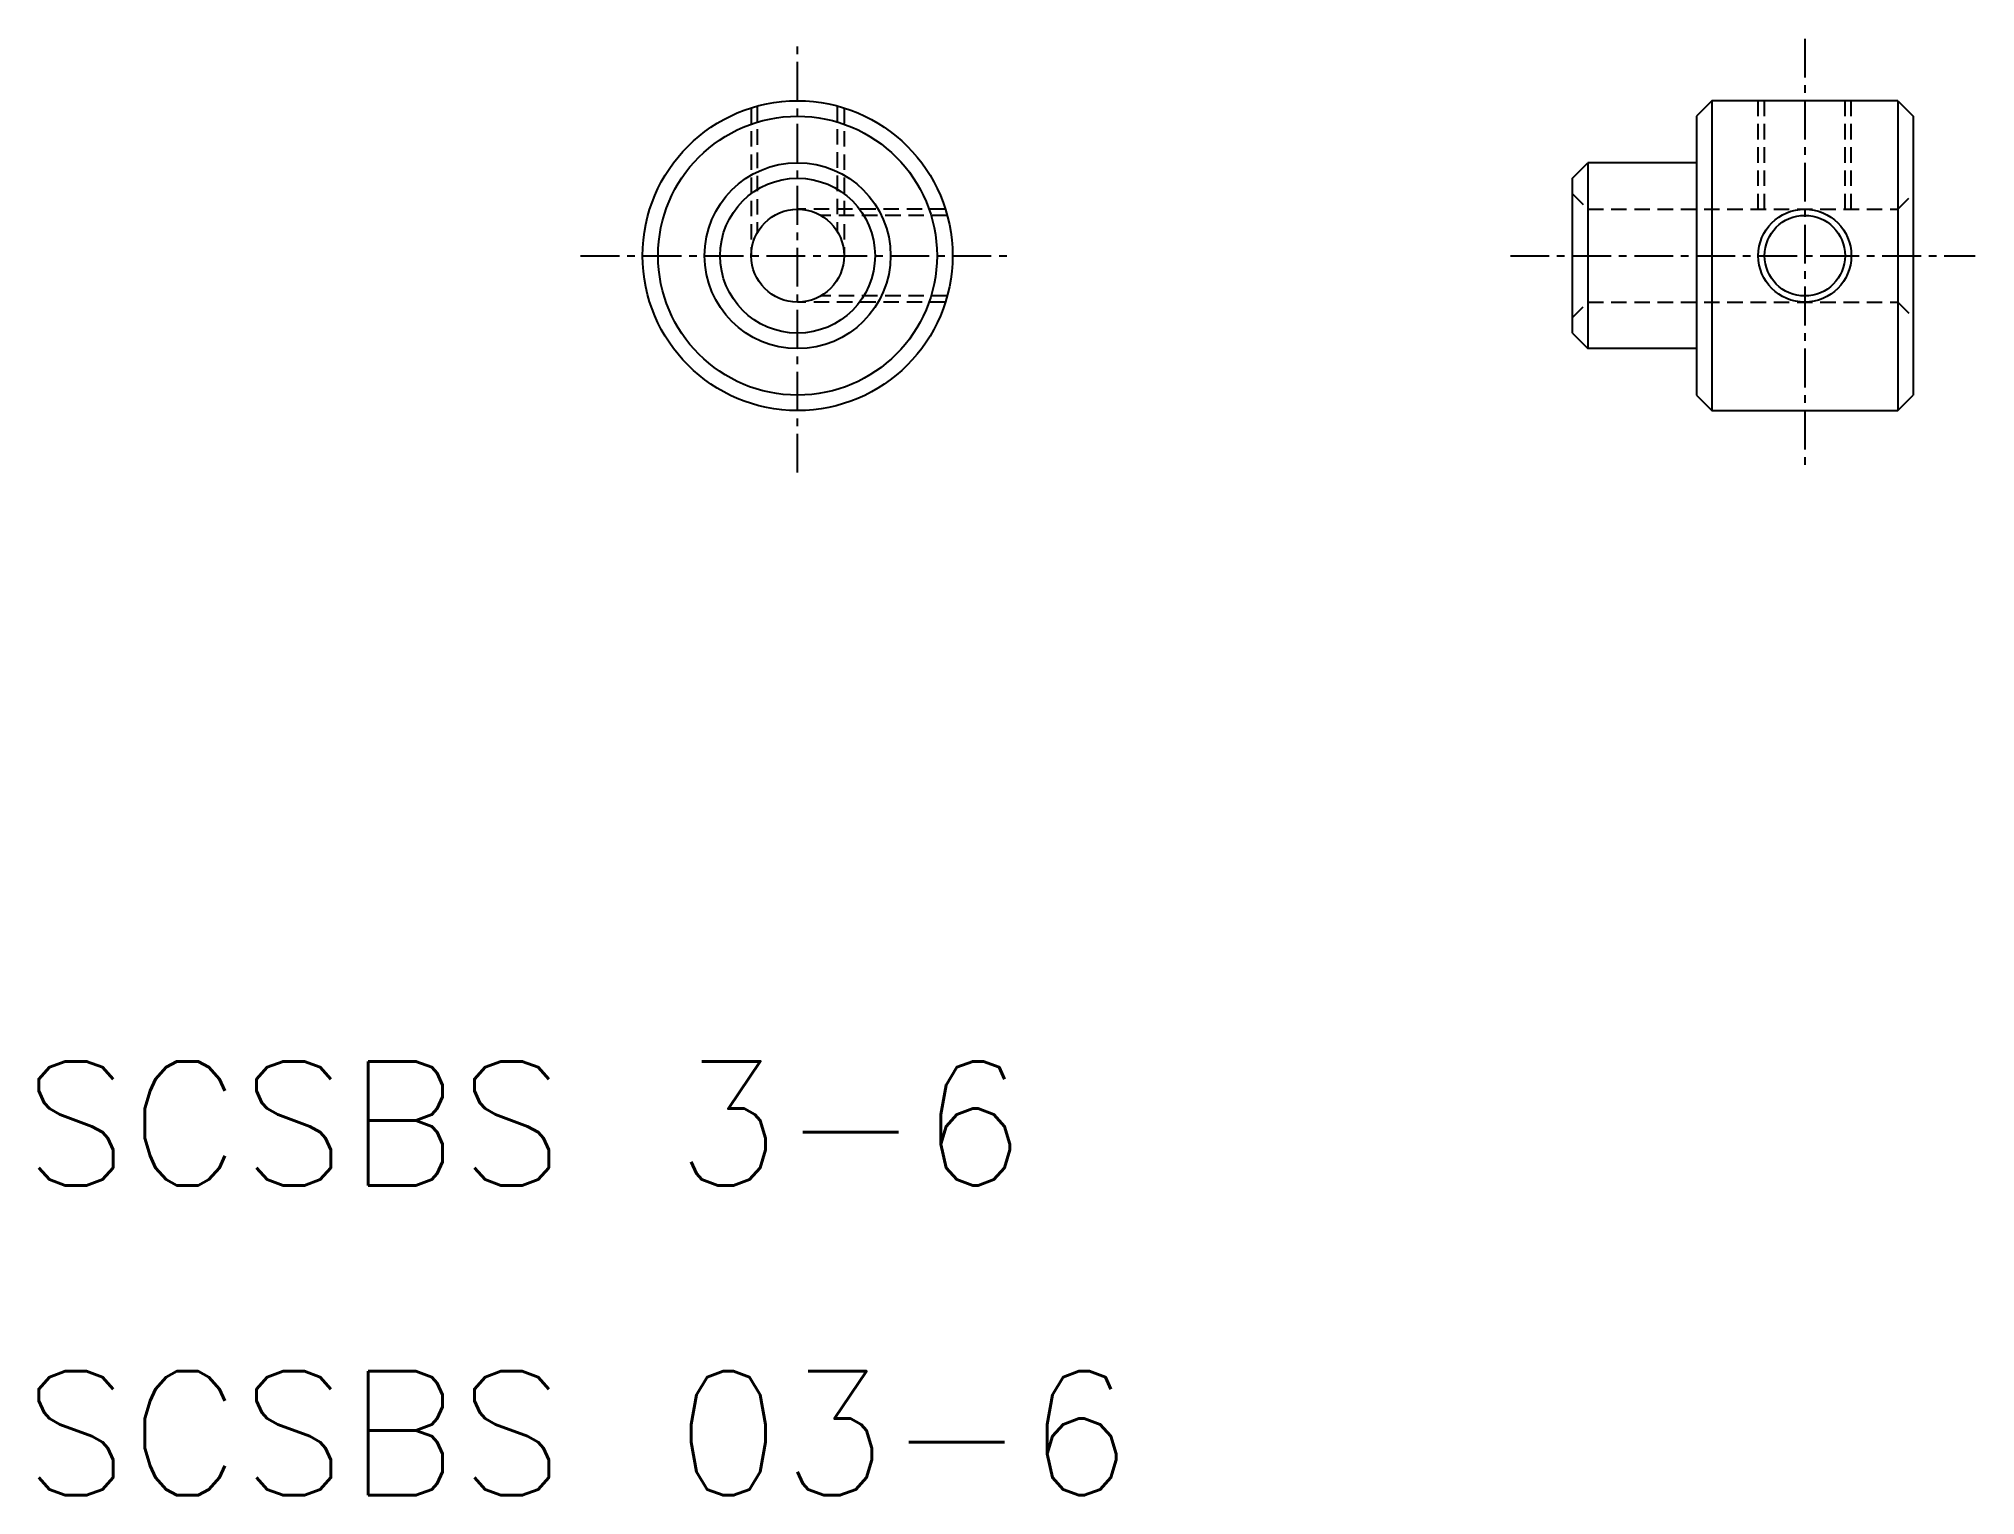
# Model space of a CAD drawing. Extents: x 366.7 to 429.1, y 69.6 to 116.6.
import ezdxf

# ---------------------------------------------------------------- set-up
doc = ezdxf.new("R2010")
doc.units = 0
doc.linetypes.add('CENTER', pattern=[2, 1.25, -0.25, 0.25, -0.25])
doc.linetypes.add('DASHED', pattern=[0.75, 0.5, -0.25])
doc.layers.get('0').update_dxf_attribs({"linetype": 'CONTINUOUS'})
doc.layers.add('CENTER', color=1, linetype='CENTER')
doc.styles.get("Standard").update_dxf_attribs({"font": 'txt.shx', "bigfont": 'bigfont.shx'})

msp = doc.modelspace()

# ---------------------------------------------------------------- linework, layer by layer
at = {"color": 3, "linetype": 'DASHED'}
for p, q in [((389.84, 114.394), (389.84, 110.315)), ((392.415, 114.401), (392.415, 110.357)), ((422.14, 111.066), (422.14, 114.566)), ((422.34, 111.066), (422.34, 114.566)), ((424.94, 111.066), (424.94, 114.566)), ((425.14, 111.066), (425.14, 114.566)), ((389.64, 114.336), (389.64, 109.566)), ((392.64, 114.336), (392.64, 109.566)), ((416.14, 111.566), (416.64, 111.066)), ((426.64, 111.066), (427.14, 111.566)), ((395.91, 111.066), (391.14, 111.066)), ((395.968, 110.866), (391.888, 110.866)), ((416.64, 111.066), (426.64, 111.066)), ((395.968, 108.266), (391.888, 108.266)), ((395.91, 108.066), (391.14, 108.066)), ((416.14, 107.566), (416.64, 108.066)), ((416.64, 108.066), (426.64, 108.066)), ((426.64, 108.066), (427.14, 107.566))]:
    msp.add_line(p, q, dxfattribs=at)
at = {"color": 7, "linetype": 'CONTINUOUS'}
for p, q in [((420.64, 114.566), (420.14, 114.066)), ((426.64, 114.566), (420.64, 114.566)), ((420.64, 114.566), (420.64, 104.566)), ((426.64, 114.566), (427.14, 114.066)), ((426.64, 114.566), (426.64, 104.566)), ((420.14, 114.066), (420.14, 105.066)), ((427.14, 114.066), (427.14, 105.066)), ((416.14, 112.066), (416.64, 112.566)), ((420.14, 112.566), (416.64, 112.566)), ((416.64, 112.566), (416.64, 106.566)), ((416.14, 107.066), (416.14, 112.066)), ((416.14, 107.066), (416.64, 106.566)), ((420.14, 106.566), (416.64, 106.566)), ((420.14, 105.066), (420.64, 104.566)), ((426.64, 104.566), (427.14, 105.066)), ((420.64, 104.566), (426.64, 104.566))]:
    msp.add_line(p, q, dxfattribs=at)
for centre, radius in [((391.14, 109.566), 5), ((391.14, 109.566), 4.5), ((391.14, 109.566), 3), ((391.14, 109.566), 2.5), ((391.14, 109.566), 1.5), ((423.64, 109.566), 1.3)]:
    msp.add_circle(centre, radius, dxfattribs=at)
at = {"color": 3, "linetype": 'CONTINUOUS'}
msp.add_circle((423.64, 109.566), 1.5, dxfattribs=at)
at = {"layer": 'CENTER', "color": 1, "linetype": 'CENTER'}
for p, q in [((391.14, 102.566), (391.14, 116.566)), ((423.64, 116.566), (423.64, 102.566)), ((384.14, 109.566), (398.14, 109.566)), ((414.14, 109.566), (429.14, 109.566))]:
    msp.add_line(p, q, dxfattribs=at)

# ---------------------------------------------------------------- texts
at = {"color": 7, "linetype": 'CONTINUOUS'}
for s, p in [('SCSBS 3-6', (366.14, 79.566)), ('SCSBS 03-6', (366.14, 69.566))]:
    msp.add_text(s, height=4, dxfattribs=at).set_placement(p)

doc.saveas('drawing.dxf')
